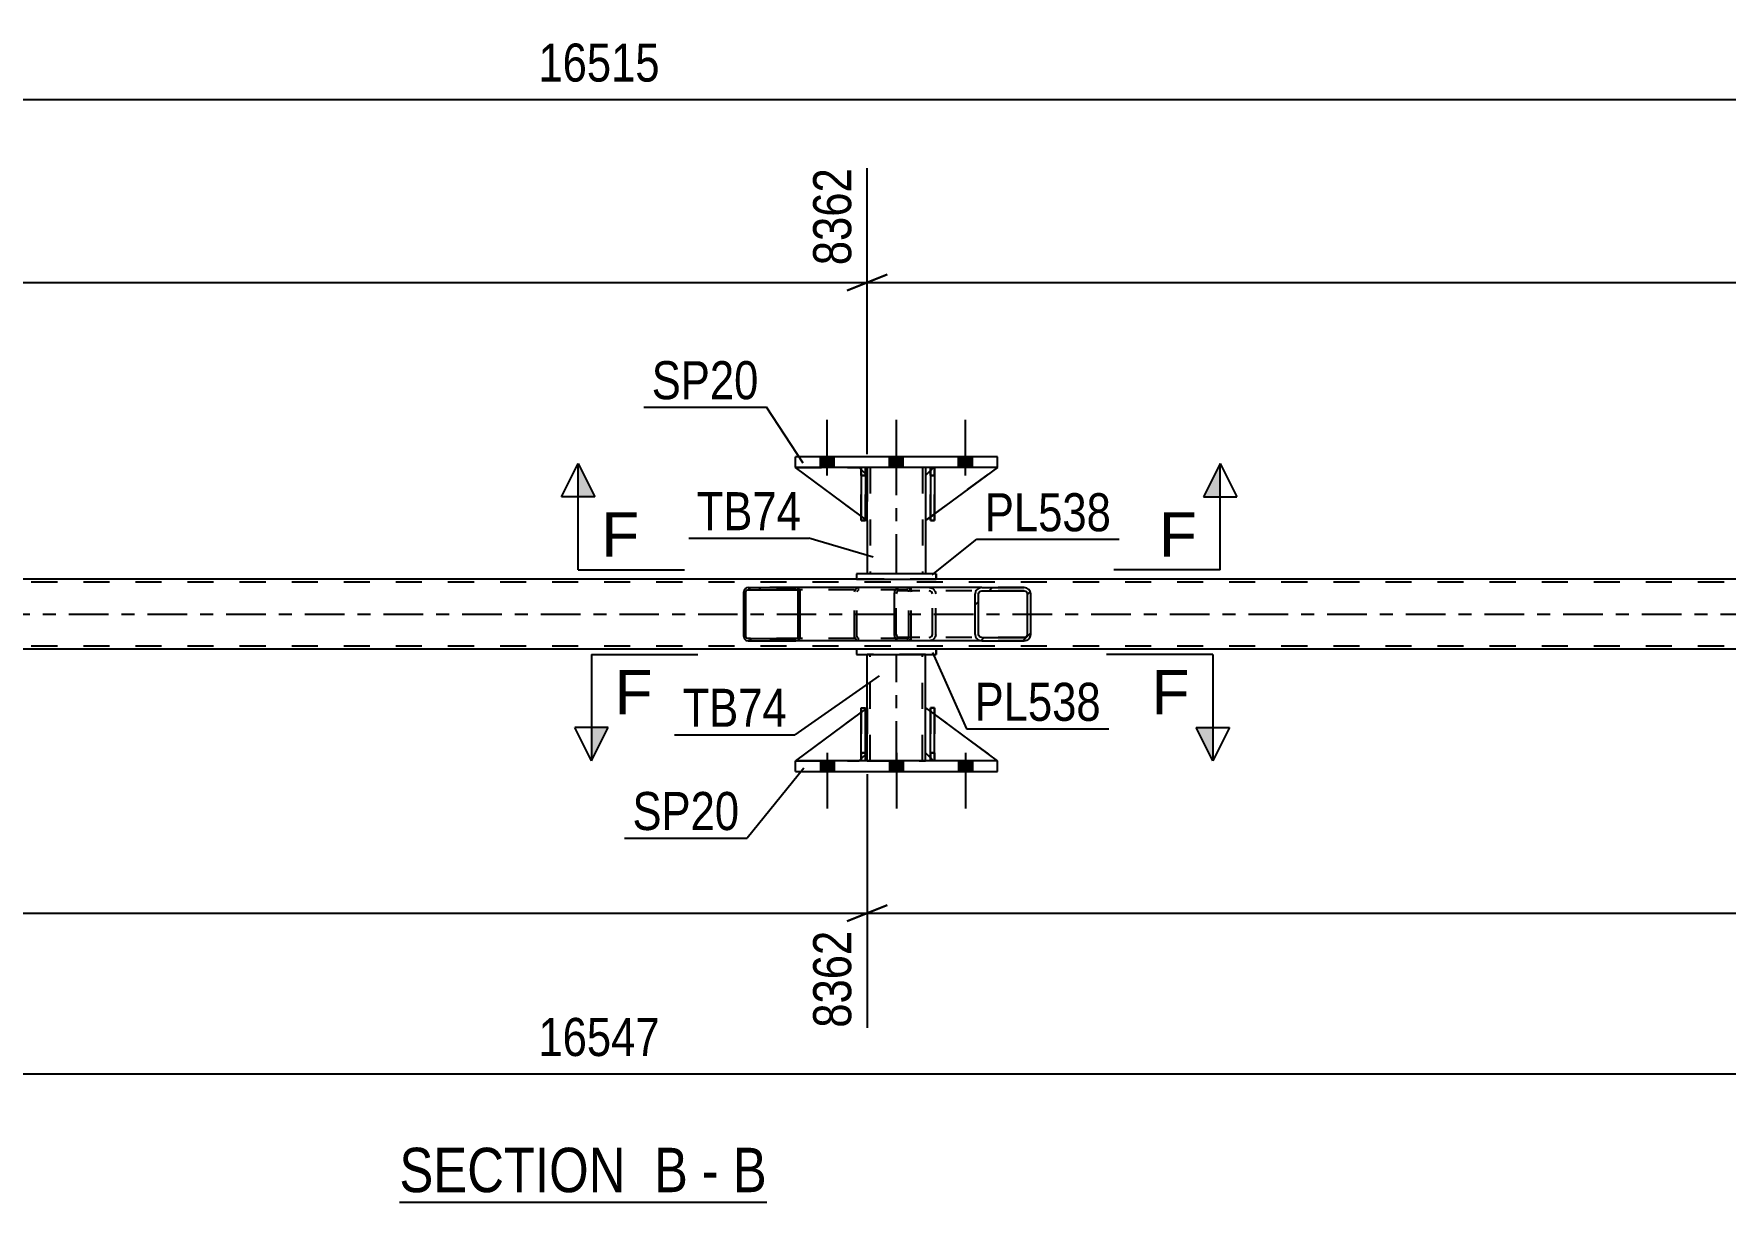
# Model space of a CAD drawing. Header units: millimetres. Extents: x -78 to 763, y -424 to 170.
# Drawn here: x 292.8 to 420.1, y -254.7 to -166.8 of the extents above; entities that cross this region are included whole.
import ezdxf

# ---------------------------------------------------------------- set-up
doc = ezdxf.new("R2010")
doc.units = ezdxf.units.MM
doc.linetypes.add('DXK_LINE_DOT2', pattern=[3.9198, 1.9599, -1.9599])
doc.linetypes.add('DXK_LINE_DOT3', pattern=[5.9187, 2.979, -0.9799, 0.9799, -0.9799])
doc.styles.add('Arial', font='ARIAL.TTF', dxfattribs={"height": 0.2})
doc.styles.add('Arial Narrow', font='ARIALN.TTF', dxfattribs={"height": 0.2})

# ---------------------------------------------------------------- blocks, each defined once
blk = doc.blocks.new('Unknown-814185653-12 - 5457')
at = {"color": 6, "linetype": 'Continuous'}
blk.add_line((320.31, -254.74), (347.96, -254.74), dxfattribs=at)
at = {"color": 0, "linetype": 'Continuous'}
for points in [[(338.42, -253.99), (338.42, -250.49), (320.31, -250.49), (320.31, -253.99)], [(342.02, -253.99), (342.02, -250.49), (339.47, -250.49), (339.47, -253.99)], [(344.35, -253.99), (344.35, -250.49), (343.07, -250.49), (343.07, -253.99)], [(347.96, -253.99), (347.96, -250.49), (345.4, -250.49), (345.4, -253.99)]]:
    blk.add_wipeout(points, dxfattribs=at)
at = {"color": 7, "linetype": 'Continuous', "style": 'Arial Narrow'}
for s, p in [('SECTION ', (320.31, -253.99)), ('B', (339.47, -253.99)), ('B', (345.4, -253.99)), ('-', (343.07, -253.99))]:
    blk.add_text(s, height=3.34, dxfattribs=at).set_placement(p)
blk = doc.blocks.new('Part-814185653-5492 - 5457')
at = {"color": 7, "linetype": 'DXK_LINE_DOT2'}
for p, q in [((355.51, -217.52), (350.11, -221.52)), ((355.51, -220.92), (355.51, -217.52)), ((355.51, -217.52), (355.51, -220.92)), ((354.91, -221.52), (355.51, -220.92)), ((355.51, -220.92), (354.91, -221.52)), ((355.51, -220.92), (355.51, -220.92)), ((350.11, -221.52), (354.91, -221.52))]:
    blk.add_line(p, q, dxfattribs=at)
blk = doc.blocks.new('Part-814185653-5557 - 5457')
at = {"color": 7, "linetype": 'DXK_LINE_DOT2'}
for p, q in [((360.59, -217.52), (360.27, -217.52)), ((360.27, -220.92), (360.27, -217.52)), ((360.27, -217.52), (360.27, -221.52)), ((360.59, -217.52), (360.59, -220.92)), ((360.59, -221.52), (360.59, -217.52)), ((360.59, -220.92), (360.27, -220.92)), ((360.27, -221.52), (360.27, -220.92)), ((360.59, -220.92), (360.59, -221.52)), ((360.59, -221.52), (360.27, -221.52)), ((360.59, -221.52), (360.59, -221.52))]:
    blk.add_line(p, q, dxfattribs=at)
blk = doc.blocks.new('Part-814185653-5496 - 5457')
at = {"linetype": 'Continuous'}
h = blk.add_hatch(dxfattribs=at)
h.set_pattern_fill('', scale=0.7, style=0, pattern_type=0)
h.set_pattern_definition([(45, (367.7872, -208.7793), (-1.57154, 1.57154), [])])
h.paths.add_polyline_path([(367.83, -208.96), (367.79, -208.78), (367.68, -208.62), (367.52, -208.52), (367.32, -208.48), (364.14, -208.48), (363.95, -208.52), (363.78, -208.62), (363.67, -208.78), (363.64, -208.96), (363.64, -212), (363.67, -212.19), (363.78, -212.34), (363.95, -212.45), (364.14, -212.48), (367.32, -212.48), (367.52, -212.45), (367.68, -212.34), (367.79, -212.19), (367.83, -212)])
h.paths.add_polyline_path([(367.55, -212.09), (367.5, -212.17), (367.42, -212.22), (367.32, -212.24), (364.14, -212.24), (364.04, -212.22), (363.96, -212.17), (363.91, -212.09), (363.89, -212), (363.89, -208.96), (363.91, -208.87), (363.96, -208.79), (364.04, -208.74), (364.14, -208.72), (367.32, -208.72), (367.42, -208.74), (367.5, -208.79), (367.55, -208.87), (367.57, -208.96), (367.57, -212)])
at = {"color": 2, "linetype": 'Continuous'}
for p, q in [((357.59, -208.78), (357.65, -208.62)), ((357.65, -208.62), (357.73, -208.52)), ((357.73, -208.52), (357.84, -208.48)), ((364.14, -208.48), (357.84, -208.48)), ((364.14, -208.48), (363.95, -208.52)), ((363.96, -208.79), (364.04, -208.74)), ((364.04, -208.74), (364.14, -208.72)), ((364.14, -208.48), (367.32, -208.48)), ((364.14, -208.72), (367.32, -208.72)), ((367.52, -208.52), (367.32, -208.48)), ((367.32, -208.72), (367.42, -208.74)), ((367.42, -208.74), (367.5, -208.79)), ((357.57, -208.96), (357.59, -208.78)), ((357.57, -212), (357.57, -208.96)), ((363.67, -208.78), (363.64, -208.96)), ((363.64, -212), (363.64, -208.96)), ((363.89, -208.96), (363.91, -208.87)), ((363.89, -212), (363.89, -208.96)), ((363.91, -208.87), (363.96, -208.79)), ((367.5, -208.79), (367.55, -208.87)), ((367.55, -208.87), (367.57, -208.96)), ((367.57, -212), (367.57, -208.96)), ((367.83, -208.96), (367.79, -208.78)), ((367.83, -212), (367.83, -208.96)), ((357.59, -212.19), (357.57, -212)), ((357.65, -212.34), (357.59, -212.19)), ((357.73, -212.45), (357.65, -212.34)), ((357.84, -212.48), (357.73, -212.45)), ((364.14, -212.48), (357.84, -212.48)), ((363.64, -212), (363.67, -212.19)), ((363.91, -212.09), (363.89, -212)), ((363.96, -212.17), (363.91, -212.09)), ((363.95, -212.45), (364.14, -212.48)), ((364.04, -212.22), (363.96, -212.17)), ((364.14, -212.24), (364.04, -212.22)), ((364.14, -212.24), (367.32, -212.24)), ((364.14, -212.48), (367.32, -212.48)), ((367.42, -212.22), (367.32, -212.24)), ((367.32, -212.48), (367.52, -212.45)), ((367.5, -212.17), (367.42, -212.22)), ((367.55, -212.09), (367.5, -212.17)), ((367.57, -212), (367.55, -212.09)), ((367.79, -212.19), (367.83, -212))]:
    blk.add_line(p, q, dxfattribs=at)
at = {"color": 7, "linetype": 'DXK_LINE_DOT2'}
for p, q in [((357.79, -208.74), (357.74, -208.79)), ((357.84, -208.72), (357.79, -208.74)), ((367.32, -208.72), (357.84, -208.72)), ((358.83, -208.72), (358.83, -208.48)), ((360.17, -208.48), (360.37, -208.52)), ((360.27, -208.74), (360.17, -208.72)), ((360.35, -208.79), (360.27, -208.74)), ((367.32, -208.48), (364.14, -208.48)), ((357.71, -208.87), (357.7, -208.96)), ((357.7, -212), (357.7, -208.96)), ((357.74, -208.79), (357.71, -208.87)), ((360.4, -208.87), (360.35, -208.79)), ((360.42, -208.96), (360.4, -208.87)), ((360.42, -212), (360.42, -208.96)), ((360.64, -208.78), (360.68, -208.96)), ((360.68, -212), (360.68, -208.96)), ((357.7, -212), (357.71, -212.09)), ((357.71, -212.09), (357.74, -212.17)), ((357.74, -212.17), (357.79, -212.22)), ((357.79, -212.22), (357.84, -212.24)), ((367.32, -212.24), (357.84, -212.24)), ((358.83, -212.48), (358.83, -212.24)), ((360.17, -212.24), (360.27, -212.22)), ((360.37, -212.45), (360.17, -212.48)), ((360.27, -212.22), (360.35, -212.17)), ((360.35, -212.17), (360.4, -212.09)), ((360.4, -212.09), (360.42, -212)), ((360.68, -212), (360.64, -212.19)), ((367.32, -212.48), (364.14, -212.48))]:
    blk.add_line(p, q, dxfattribs=at)
for centre, start, end in [((360.19, -208.98), 23.8494, 68.8059), ((360.19, -211.99), 291.1941, 336.1506)]:
    blk.add_arc(centre, 0.492, start, end, dxfattribs=at)
at = {"color": 2, "linetype": 'Continuous'}
for centre, start, end in [((364.12, -208.98), 111.1941, 156.1506), ((367.34, -208.98), 23.8494, 68.8059), ((364.12, -211.99), 203.8494, 248.8059), ((367.34, -211.99), 291.1941, 336.1506)]:
    blk.add_arc(centre, 0.492, start, end, dxfattribs=at)
blk = doc.blocks.new('Part-814185653-5499 - 5457')
at = {"color": 7, "linetype": 'DXK_LINE_DOT2'}
for p, q in [((355.39, -217.62), (355.07, -217.85)), ((355.51, -220.92), (355.51, -217.52)), ((355.51, -220.92), (354.91, -221.52)), ((355.39, -221.05), (355.07, -221.37)), ((350.11, -221.52), (354.91, -221.52))]:
    blk.add_line(p, q, dxfattribs=at)
at = {"color": 2, "linetype": 'Continuous'}
for p, q in [((355.51, -217.52), (355.39, -217.62)), ((355.51, -220.92), (355.51, -217.52)), ((355.07, -217.85), (350.11, -221.52)), ((355.07, -221.37), (354.91, -221.52)), ((355.51, -220.92), (355.39, -221.05)), ((355.51, -220.92), (355.51, -220.92))]:
    blk.add_line(p, q, dxfattribs=at)
blk = doc.blocks.new('Part-814185653-5500 - 5457')
at = {"color": 7, "linetype": 'DXK_LINE_DOT2'}
for p, q in [((359.91, -220.92), (359.91, -217.52)), ((359.91, -217.52), (365.31, -221.52)), ((360.51, -221.52), (359.91, -220.92)), ((365.31, -221.52), (360.51, -221.52))]:
    blk.add_line(p, q, dxfattribs=at)
blk = doc.blocks.new('Part-814185653-5501 - 5457')
at = {"color": 2, "linetype": 'Continuous'}
for p, q in [((359.91, -220.92), (359.91, -217.52)), ((360.27, -217.79), (359.91, -217.52)), ((365.31, -221.52), (360.59, -218.02)), ((360.27, -221.28), (359.91, -220.92))]:
    blk.add_line(p, q, dxfattribs=at)
at = {"color": 7, "linetype": 'DXK_LINE_DOT2'}
for p, q in [((360.59, -218.02), (360.27, -217.79)), ((360.51, -221.52), (360.27, -221.28)), ((365.31, -221.52), (360.51, -221.52)), ((365.31, -221.52), (365.31, -221.52)), ((365.31, -221.52), (365.31, -221.52))]:
    blk.add_line(p, q, dxfattribs=at)
blk = doc.blocks.new('Part-814185653-5683 - 5457')
at = {"color": 2, "linetype": 'Continuous'}
for p, q in [((355.07, -221.52), (355.07, -217.52)), ((355.07, -217.52), (355.39, -217.52)), ((355.39, -221.52), (355.39, -217.52)), ((355.07, -221.52), (355.07, -221.52)), ((355.39, -221.52), (355.07, -221.52))]:
    blk.add_line(p, q, dxfattribs=at)
at = {"color": 7, "linetype": 'DXK_LINE_DOT2'}
for p, q in [((355.07, -217.52), (355.07, -220.92)), ((355.39, -220.92), (355.39, -217.52)), ((355.07, -220.92), (355.07, -221.52)), ((355.07, -220.92), (355.39, -220.92)), ((355.39, -221.52), (355.39, -220.92)), ((355.39, -221.52), (355.39, -221.52))]:
    blk.add_line(p, q, dxfattribs=at)
blk = doc.blocks.new('Part-814185653-5570 - 5457')
at = {"color": 7, "linetype": 'DXK_LINE_DOT2'}
for p, q in [((360.27, -200.04), (360.27, -199.44)), ((360.27, -199.44), (360.27, -199.44)), ((360.27, -199.44), (360.27, -203.44)), ((360.59, -199.44), (360.27, -199.44)), ((360.59, -200.04), (360.59, -199.44)), ((360.59, -203.44), (360.59, -199.44)), ((360.27, -203.44), (360.27, -200.04)), ((360.27, -200.04), (360.59, -200.04)), ((360.59, -200.04), (360.59, -203.44)), ((360.27, -203.44), (360.59, -203.44))]:
    blk.add_line(p, q, dxfattribs=at)
blk = doc.blocks.new('Part-814185653-5506 - 5457')
at = {"color": 2, "linetype": 'Continuous'}
for p, q in [((350.11, -222.32), (350.11, -221.52)), ((365.31, -221.52), (350.11, -221.52)), ((350.11, -222.32), (365.31, -222.32)), ((365.31, -222.32), (365.31, -221.52))]:
    blk.add_line(p, q, dxfattribs=at)
at = {"color": 7, "linetype": 'DXK_LINE_DOT2'}
for p, q in [((350.11, -222.32), (350.11, -221.52)), ((365.31, -222.32), (365.31, -221.52))]:
    blk.add_line(p, q, dxfattribs=at)
blk = doc.blocks.new('Part-814185653-5511 - 5457')
at = {"color": 2, "linetype": 'Continuous'}
for p, q in [((350.11, -199.44), (350.11, -198.64)), ((365.31, -198.64), (350.11, -198.64)), ((365.31, -199.44), (350.11, -199.44)), ((365.31, -199.44), (365.31, -198.64))]:
    blk.add_line(p, q, dxfattribs=at)
at = {"color": 7, "linetype": 'DXK_LINE_DOT2'}
for p, q in [((350.11, -199.44), (350.11, -198.64)), ((365.31, -199.44), (365.31, -198.64))]:
    blk.add_line(p, q, dxfattribs=at)
blk = doc.blocks.new('Part-814185653-5518 - 5457')
at = {"color": 2, "linetype": 'Continuous'}
for p, q in [((360.59, -199.44), (360.27, -199.44)), ((360.27, -199.44), (360.27, -203.44)), ((360.59, -199.44), (360.59, -199.44)), ((360.59, -199.44), (360.59, -203.44)), ((360.59, -203.44), (360.27, -203.44))]:
    blk.add_line(p, q, dxfattribs=at)
at = {"color": 7, "linetype": 'DXK_LINE_DOT2'}
for p, q in [((360.27, -200.04), (360.27, -199.44)), ((360.59, -200.04), (360.59, -199.44)), ((360.59, -199.44), (360.59, -199.44)), ((360.59, -200.04), (360.27, -200.04)), ((360.27, -200.04), (360.27, -203.44)), ((360.59, -203.44), (360.59, -200.04))]:
    blk.add_line(p, q, dxfattribs=at)
blk = doc.blocks.new('Part-814185653-5523 - 5457')
at = {"color": 2, "linetype": 'Continuous'}
for p, q in [((355.51, -217.52), (355.51, -213.52)), ((359.91, -217.52), (359.91, -213.52)), ((355.51, -221.52), (355.51, -220.92)), ((359.91, -221.52), (359.91, -220.92))]:
    blk.add_line(p, q, dxfattribs=at)
at = {"color": 7, "linetype": 'DXK_LINE_DOT2'}
for p, q in [((359.91, -213.52), (355.51, -213.52)), ((355.75, -221.52), (355.75, -213.52)), ((359.67, -221.52), (359.67, -213.52)), ((355.51, -220.92), (355.51, -217.52)), ((359.91, -220.92), (359.91, -217.52)), ((355.51, -221.52), (359.91, -221.52))]:
    blk.add_line(p, q, dxfattribs=at)
at = {"color": 7, "linetype": 'DXK_LINE_DOT3'}
blk.add_line((357.71, -221.52), (357.71, -213.52), dxfattribs=at)
blk = doc.blocks.new('Part-814185653-5528 - 5457')
at = {"color": 2, "linetype": 'Continuous'}
for p, q in [((354.71, -213.12), (354.71, -213.52)), ((360.71, -213.12), (354.71, -213.12)), ((354.71, -213.52), (360.71, -213.52)), ((360.71, -213.12), (360.71, -213.52)), ((360.71, -213.12), (360.71, -213.12)), ((360.71, -213.52), (360.71, -213.52))]:
    blk.add_line(p, q, dxfattribs=at)
at = {"color": 7, "linetype": 'DXK_LINE_DOT2'}
for p, q in [((354.71, -213.12), (354.71, -213.52)), ((360.71, -213.52), (360.71, -213.12)), ((360.71, -213.12), (360.71, -213.12)), ((360.71, -213.52), (360.71, -213.52))]:
    blk.add_line(p, q, dxfattribs=at)
blk = doc.blocks.new('Part-814185653-5533 - 5457')
at = {"color": 2, "linetype": 'Continuous'}
for p, q in [((354.71, -207.44), (354.71, -207.84)), ((360.71, -207.44), (354.71, -207.44)), ((360.71, -207.44), (360.71, -207.84)), ((360.71, -207.44), (360.71, -207.44)), ((354.71, -207.84), (360.71, -207.84)), ((360.71, -207.84), (360.71, -207.84))]:
    blk.add_line(p, q, dxfattribs=at)
at = {"color": 7, "linetype": 'DXK_LINE_DOT2'}
for p, q in [((354.71, -207.44), (354.71, -207.84)), ((360.71, -207.84), (360.71, -207.44)), ((360.71, -207.44), (360.71, -207.44)), ((360.71, -207.84), (360.71, -207.84))]:
    blk.add_line(p, q, dxfattribs=at)
blk = doc.blocks.new('Part-814185653-5602 - 5457')
at = {"color": 2, "linetype": 'Continuous'}
for p, q in [((355.07, -203.11), (350.11, -199.44)), ((355.07, -199.6), (354.91, -199.44)), ((355.51, -200.04), (355.39, -199.92)), ((355.51, -200.04), (355.51, -200.04)), ((355.51, -203.44), (355.51, -200.04)), ((355.39, -203.35), (355.51, -203.44)), ((355.51, -203.44), (355.51, -203.44))]:
    blk.add_line(p, q, dxfattribs=at)
at = {"color": 7, "linetype": 'DXK_LINE_DOT2'}
for p, q in [((354.91, -199.44), (350.11, -199.44)), ((354.91, -199.44), (355.51, -200.04)), ((355.39, -199.92), (355.07, -199.6)), ((355.51, -200.04), (355.51, -203.44)), ((355.39, -203.35), (355.07, -203.11))]:
    blk.add_line(p, q, dxfattribs=at)
blk = doc.blocks.new('Part-814185653-5538 - 5457')
at = {"color": 2, "linetype": 'Continuous'}
for p, q in [((355.51, -199.44), (355.51, -200.04)), ((359.91, -199.44), (359.91, -200.04)), ((355.51, -203.44), (355.51, -207.44)), ((359.91, -203.44), (359.91, -207.44))]:
    blk.add_line(p, q, dxfattribs=at)
at = {"color": 7, "linetype": 'DXK_LINE_DOT2'}
for p, q in [((359.91, -199.44), (355.51, -199.44)), ((355.75, -199.44), (355.75, -207.44)), ((359.67, -199.44), (359.67, -207.44)), ((355.51, -200.04), (355.51, -203.44)), ((359.91, -200.04), (359.91, -203.44)), ((359.91, -207.44), (355.51, -207.44))]:
    blk.add_line(p, q, dxfattribs=at)
at = {"color": 7, "linetype": 'DXK_LINE_DOT3'}
blk.add_line((357.71, -207.44), (357.71, -199.44), dxfattribs=at)
blk = doc.blocks.new('Part-814185653-5603 - 5457')
at = {"color": 7, "linetype": 'DXK_LINE_DOT2'}
for p, q in [((360.51, -199.44), (359.91, -200.04)), ((359.91, -203.44), (365.31, -199.44)), ((365.31, -199.44), (360.51, -199.44)), ((359.91, -200.04), (359.91, -203.44))]:
    blk.add_line(p, q, dxfattribs=at)
blk = doc.blocks.new('Part-814185653-5679 - 5457')
at = {"color": 2, "linetype": 'Continuous'}
for p, q in [((360.27, -199.69), (359.91, -200.04)), ((365.31, -199.44), (360.59, -202.94)), ((359.91, -200.04), (359.91, -203.44)), ((360.27, -203.18), (359.91, -203.44))]:
    blk.add_line(p, q, dxfattribs=at)
at = {"color": 7, "linetype": 'DXK_LINE_DOT2'}
for p, q in [((360.51, -199.44), (360.27, -199.69)), ((365.31, -199.44), (360.51, -199.44)), ((360.59, -202.94), (360.27, -203.18))]:
    blk.add_line(p, q, dxfattribs=at)
blk = doc.blocks.new('Part-814185653-5633 - 5457')
at = {"color": 7, "linetype": 'DXK_LINE_DOT2'}
for p, q in [((623.83, -208.08), (46.85, -208.08)), ((360.71, -207.84), (354.71, -207.84)), ((623.83, -212.88), (46.85, -212.88)), ((360.71, -213.12), (354.71, -213.12))]:
    blk.add_line(p, q, dxfattribs=at)
at = {"color": 2, "linetype": 'Continuous'}
for p, q in [((354.71, -207.84), (190.45, -207.84)), ((524.98, -207.84), (360.71, -207.84)), ((354.71, -213.12), (190.45, -213.12)), ((524.98, -213.12), (360.71, -213.12))]:
    blk.add_line(p, q, dxfattribs=at)
at = {"color": 7, "linetype": 'DXK_LINE_DOT3'}
blk.add_line((46.85, -210.48), (623.83, -210.48), dxfattribs=at)
blk = doc.blocks.new('Part-814185653-5567 - 5457')
at = {"color": 2, "linetype": 'Continuous'}
for p, q in [((360.27, -221.52), (360.27, -217.52)), ((360.27, -217.52), (360.59, -217.52)), ((360.59, -221.52), (360.59, -217.52)), ((360.27, -221.52), (360.27, -221.52)), ((360.59, -221.52), (360.27, -221.52))]:
    blk.add_line(p, q, dxfattribs=at)
at = {"color": 7, "linetype": 'DXK_LINE_DOT2'}
for p, q in [((360.27, -217.52), (360.27, -220.92)), ((360.59, -220.92), (360.59, -217.52)), ((360.27, -220.92), (360.27, -221.52)), ((360.27, -220.92), (360.59, -220.92)), ((360.59, -221.52), (360.59, -220.92)), ((360.59, -221.52), (360.59, -221.52))]:
    blk.add_line(p, q, dxfattribs=at)
blk = doc.blocks.new('Part-814185653-5600 - 5457')
at = {"color": 2, "linetype": 'Continuous'}
for p, q in [((355.39, -199.44), (355.07, -199.44)), ((355.07, -199.44), (355.07, -203.44)), ((355.39, -199.44), (355.39, -199.44)), ((355.39, -199.44), (355.39, -203.44)), ((355.39, -203.44), (355.07, -203.44))]:
    blk.add_line(p, q, dxfattribs=at)
at = {"color": 7, "linetype": 'DXK_LINE_DOT2'}
for p, q in [((355.07, -200.04), (355.07, -199.44)), ((355.39, -200.04), (355.39, -199.44)), ((355.39, -199.44), (355.39, -199.44)), ((355.39, -200.04), (355.07, -200.04)), ((355.07, -200.04), (355.07, -203.44)), ((355.39, -203.44), (355.39, -200.04))]:
    blk.add_line(p, q, dxfattribs=at)
blk = doc.blocks.new('Part-814185653-5601 - 5457')
at = {"color": 7, "linetype": 'DXK_LINE_DOT2'}
for p, q in [((355.51, -203.44), (350.11, -199.44)), ((350.11, -199.44), (354.91, -199.44)), ((354.91, -199.44), (355.51, -200.04)), ((355.51, -200.04), (354.91, -199.44)), ((355.51, -200.04), (355.51, -203.44)), ((355.51, -200.04), (355.51, -200.04)), ((355.51, -200.04), (355.51, -203.44))]:
    blk.add_line(p, q, dxfattribs=at)
blk = doc.blocks.new('Part-814185653-5681 - 5457')
at = {"color": 7, "linetype": 'DXK_LINE_DOT2'}
for p, q in [((355.07, -217.52), (355.39, -217.52)), ((355.07, -220.92), (355.07, -217.52)), ((355.07, -217.52), (355.07, -221.52)), ((355.39, -217.52), (355.39, -220.92)), ((355.39, -221.52), (355.39, -217.62)), ((355.39, -220.92), (355.07, -220.92)), ((355.07, -221.52), (355.07, -220.92)), ((355.39, -220.92), (355.39, -221.52)), ((355.39, -221.52), (355.07, -221.52)), ((355.39, -221.52), (355.39, -221.52))]:
    blk.add_line(p, q, dxfattribs=at)
blk = doc.blocks.new('Part-814185653-5698 - 5457')
at = {"color": 7, "linetype": 'DXK_LINE_DOT2'}
for p, q in [((355.07, -200.04), (355.07, -199.44)), ((355.07, -199.44), (355.07, -199.44)), ((355.07, -199.44), (355.07, -203.44)), ((355.39, -199.44), (355.07, -199.44)), ((355.39, -200.04), (355.39, -199.44)), ((355.39, -203.44), (355.39, -199.44)), ((355.07, -203.44), (355.07, -200.04)), ((355.07, -200.04), (355.39, -200.04)), ((355.39, -200.04), (355.39, -203.44)), ((355.07, -203.44), (355.39, -203.44))]:
    blk.add_line(p, q, dxfattribs=at)
blk = doc.blocks.new('Part-814185653-5723 - 5457')
at = {"linetype": 'Continuous'}
h = blk.add_hatch(dxfattribs=at)
h.set_pattern_fill('', scale=0.7, style=0, pattern_type=0)
h.set_pattern_definition([(45, (350.4552, -208.6806), (-1.57154, 1.57154), [])])
h.paths.add_polyline_path([(350.48, -208.8), (350.46, -208.68), (350.38, -208.58), (350.27, -208.51), (350.14, -208.48), (346.56, -208.48), (346.43, -208.51), (346.32, -208.58), (346.25, -208.68), (346.22, -208.8), (346.22, -212.16), (346.25, -212.29), (346.32, -212.39), (346.43, -212.46), (346.56, -212.48), (350.14, -212.48), (350.27, -212.46), (350.38, -212.39), (350.46, -212.29), (350.48, -212.16)])
h.paths.add_polyline_path([(350.3, -212.22), (350.26, -212.28), (350.21, -212.31), (350.14, -212.32), (346.56, -212.32), (346.5, -212.31), (346.44, -212.28), (346.41, -212.22), (346.39, -212.16), (346.39, -208.8), (346.41, -208.74), (346.44, -208.69), (346.5, -208.66), (346.56, -208.64), (350.14, -208.64), (350.21, -208.66), (350.26, -208.69), (350.3, -208.74), (350.31, -208.8), (350.31, -212.16)])
at = {"color": 2, "linetype": 'Continuous'}
for p, q in [((346.25, -208.68), (346.22, -208.8)), ((346.39, -208.8), (346.41, -208.74)), ((346.41, -208.74), (346.44, -208.69)), ((346.56, -208.48), (346.43, -208.51)), ((346.44, -208.69), (346.5, -208.66)), ((346.5, -208.66), (346.56, -208.64)), ((346.56, -208.48), (350.14, -208.48)), ((346.56, -208.64), (350.14, -208.64)), ((357.84, -208.48), (350.14, -208.48)), ((350.27, -208.51), (350.14, -208.48)), ((350.14, -208.64), (350.21, -208.66)), ((350.21, -208.66), (350.26, -208.69)), ((350.26, -208.69), (350.3, -208.74)), ((350.3, -208.74), (350.31, -208.8)), ((350.48, -208.8), (350.46, -208.68)), ((346.22, -212.16), (346.22, -208.8)), ((346.39, -212.16), (346.39, -208.8)), ((350.31, -212.16), (350.31, -208.8)), ((350.48, -212.16), (350.48, -208.8)), ((346.22, -212.16), (346.25, -212.29)), ((346.41, -212.22), (346.39, -212.16)), ((346.44, -212.28), (346.41, -212.22)), ((346.43, -212.46), (346.56, -212.48)), ((346.5, -212.31), (346.44, -212.28)), ((346.56, -212.32), (346.5, -212.31)), ((346.56, -212.32), (350.14, -212.32)), ((346.56, -212.48), (350.14, -212.48)), ((350.21, -212.31), (350.14, -212.32)), ((350.14, -212.48), (350.27, -212.46)), ((357.84, -212.48), (350.14, -212.48)), ((350.26, -212.28), (350.21, -212.31)), ((350.3, -212.22), (350.26, -212.28)), ((350.31, -212.16), (350.3, -212.22)), ((350.46, -212.29), (350.48, -212.16))]:
    blk.add_line(p, q, dxfattribs=at)
at = {"color": 7, "linetype": 'DXK_LINE_DOT2'}
for p, q in [((350.14, -208.48), (346.56, -208.48)), ((358.49, -208.64), (346.56, -208.64)), ((354.57, -208.8), (354.6, -208.68)), ((354.76, -208.74), (354.74, -208.8)), ((354.79, -208.69), (354.76, -208.74)), ((354.78, -208.51), (354.91, -208.48)), ((354.85, -208.66), (354.79, -208.69)), ((354.91, -208.64), (354.85, -208.66)), ((358.49, -208.48), (357.84, -208.48)), ((358.49, -208.48), (358.62, -208.51)), ((358.55, -208.66), (358.49, -208.64)), ((358.61, -208.69), (358.55, -208.66)), ((358.65, -208.74), (358.61, -208.69)), ((358.66, -208.8), (358.65, -208.74)), ((358.8, -208.68), (358.83, -208.8)), ((354.57, -212.16), (354.57, -208.8)), ((354.74, -212.16), (354.74, -208.8)), ((358.66, -212.16), (358.66, -208.8)), ((358.83, -212.16), (358.83, -208.8)), ((358.49, -212.32), (346.56, -212.32)), ((350.14, -212.48), (346.56, -212.48)), ((354.6, -212.29), (354.57, -212.16)), ((354.74, -212.16), (354.76, -212.22)), ((354.76, -212.22), (354.79, -212.28)), ((354.91, -212.48), (354.78, -212.46)), ((354.79, -212.28), (354.81, -212.29)), ((354.81, -212.29), (354.85, -212.31)), ((354.85, -212.31), (354.91, -212.32)), ((358.49, -212.48), (357.84, -212.48)), ((358.49, -212.32), (358.55, -212.31)), ((358.62, -212.46), (358.49, -212.48)), ((358.55, -212.31), (358.61, -212.28)), ((358.61, -212.28), (358.65, -212.22)), ((358.65, -212.22), (358.66, -212.16)), ((358.83, -212.19), (358.8, -212.29)), ((358.83, -212.16), (358.83, -212.19))]:
    blk.add_line(p, q, dxfattribs=at)
at = {"color": 2, "linetype": 'Continuous'}
for centre, start, end in [((346.55, -208.82), 110.7583, 155.68), ((350.15, -208.82), 24.32, 69.2417), ((346.55, -212.15), 204.32, 249.2417), ((350.15, -212.15), 290.7583, 335.68)]:
    blk.add_arc(centre, 0.331, start, end, dxfattribs=at)
at = {"color": 7, "linetype": 'DXK_LINE_DOT2'}
for centre, start, end in [((354.9, -208.82), 110.7583, 155.6801), ((358.5, -208.82), 24.3199, 69.2417), ((354.9, -212.15), 204.3199, 249.2417), ((358.5, -212.15), 290.7583, 335.6801)]:
    blk.add_arc(centre, 0.331, start, end, dxfattribs=at)
blk = doc.blocks.new('Bolt-814185653-5740 - 5457')
at = {"linetype": 'Continuous'}
for points in [[(353.03, -221.52), (351.99, -221.52), (351.99, -222.32), (353.03, -222.32)], [(353.03, -221.52), (351.99, -221.52), (351.99, -222.32), (353.03, -222.32)], [(353.03, -221.52), (351.99, -221.52), (351.99, -222.32), (353.03, -222.32)], [(358.23, -221.52), (357.19, -221.52), (357.19, -222.32), (358.23, -222.32)], [(358.23, -221.52), (357.19, -221.52), (357.19, -222.32), (358.23, -222.32)], [(363.43, -221.52), (362.39, -221.52), (362.39, -222.32), (363.43, -222.32)], [(363.43, -221.52), (362.39, -221.52), (362.39, -222.32), (363.43, -222.32)], [(363.43, -221.52), (362.39, -221.52), (362.39, -222.32), (363.43, -222.32)]]:
    blk.add_hatch(color=1, dxfattribs=at).paths.add_polyline_path(points)
at = {"color": 1, "linetype": 'Continuous'}
for p, q in [((352.51, -220.92), (352.51, -225.12)), ((352.51, -220.92), (352.51, -225.12)), ((352.51, -220.92), (352.51, -225.12)), ((357.71, -220.92), (357.71, -225.12)), ((357.71, -220.92), (357.71, -225.12)), ((362.91, -220.92), (362.91, -225.12)), ((362.91, -220.92), (362.91, -225.12)), ((362.91, -220.92), (362.91, -225.12)), ((351.99, -221.52), (351.99, -222.32)), ((351.99, -221.52), (351.99, -222.32)), ((351.99, -221.52), (351.99, -222.32)), ((353.03, -221.52), (353.03, -222.32)), ((353.03, -221.52), (353.03, -222.32)), ((353.03, -221.52), (353.03, -222.32)), ((357.19, -221.52), (357.19, -222.32)), ((357.19, -221.52), (357.19, -222.32)), ((358.23, -221.52), (358.23, -222.32)), ((358.23, -221.52), (358.23, -222.32)), ((362.39, -221.52), (362.39, -222.32)), ((362.39, -221.52), (362.39, -222.32)), ((362.39, -221.52), (362.39, -222.32)), ((363.43, -221.52), (363.43, -222.32)), ((363.43, -221.52), (363.43, -222.32)), ((363.43, -221.52), (363.43, -222.32))]:
    blk.add_line(p, q, dxfattribs=at)
blk = doc.blocks.new('Bolt-814185653-5741 - 5457')
at = {"linetype": 'Continuous'}
for points in [[(351.99, -199.44), (353.03, -199.44), (353.03, -198.64), (351.99, -198.64)], [(351.99, -199.44), (353.03, -199.44), (353.03, -198.64), (351.99, -198.64)], [(351.99, -199.44), (353.03, -199.44), (353.03, -198.64), (351.99, -198.64)], [(357.19, -199.44), (358.23, -199.44), (358.23, -198.64), (357.19, -198.64)], [(357.19, -199.44), (358.23, -199.44), (358.23, -198.64), (357.19, -198.64)], [(362.39, -199.44), (363.43, -199.44), (363.43, -198.64), (362.39, -198.64)], [(362.39, -199.44), (363.43, -199.44), (363.43, -198.64), (362.39, -198.64)], [(362.39, -199.44), (363.43, -199.44), (363.43, -198.64), (362.39, -198.64)]]:
    blk.add_hatch(color=1, dxfattribs=at).paths.add_polyline_path(points)
at = {"color": 1, "linetype": 'Continuous'}
for p, q in [((352.51, -200.04), (352.51, -195.84)), ((352.51, -200.04), (352.51, -195.84)), ((352.51, -200.04), (352.51, -195.84)), ((357.71, -200.04), (357.71, -195.84)), ((357.71, -200.04), (357.71, -195.84)), ((362.91, -200.04), (362.91, -195.84)), ((362.91, -200.04), (362.91, -195.84)), ((362.91, -200.04), (362.91, -195.84)), ((351.99, -199.44), (351.99, -198.64)), ((351.99, -199.44), (351.99, -198.64)), ((351.99, -199.44), (351.99, -198.64)), ((353.03, -199.44), (353.03, -198.64)), ((353.03, -199.44), (353.03, -198.64)), ((353.03, -199.44), (353.03, -198.64)), ((357.19, -199.44), (357.19, -198.64)), ((357.19, -199.44), (357.19, -198.64)), ((358.23, -199.44), (358.23, -198.64)), ((358.23, -199.44), (358.23, -198.64)), ((362.39, -199.44), (362.39, -198.64)), ((362.39, -199.44), (362.39, -198.64)), ((362.39, -199.44), (362.39, -198.64)), ((363.43, -199.44), (363.43, -198.64)), ((363.43, -199.44), (363.43, -198.64)), ((363.43, -199.44), (363.43, -198.64))]:
    blk.add_line(p, q, dxfattribs=at)
blk = doc.blocks.new('StraightDimension-814185653-5860 - 5457')
at = {"color": 7, "linetype": 'Continuous'}
blk.add_line((35.99, -245.09), (634.69, -245.09), dxfattribs=at)
at = {"color": 0}
blk.add_wipeout([(340.51, -244.34), (340.51, -240.14), (330.17, -240.14), (330.17, -244.34)], dxfattribs=at)
at = {"color": 3, "style": 'Arial Narrow'}
blk.add_text('16547', height=2.863, dxfattribs=at).set_placement((330.77, -243.74))
blk = doc.blocks.new('StraightDimension-814185653-5780 - 5457')
at = {"color": 7, "linetype": 'Continuous'}
for p, q in [((355.51, -198.44), (355.51, -176.9)), ((357.01, -184.91), (354.01, -186.11)), ((355.51, -185.51), (525.78, -185.51))]:
    blk.add_line(p, q, dxfattribs=at)
blk = doc.blocks.new('StraightDimension-814185653-5788 - 5457')
at = {"color": 7, "linetype": 'Continuous'}
for p, q in [((355.51, -198.44), (355.51, -176.9)), ((185.25, -185.51), (355.51, -185.51)), ((354.01, -186.11), (357.01, -184.91))]:
    blk.add_line(p, q, dxfattribs=at)
at = {"color": 0, "linetype": 'Continuous'}
blk.add_wipeout([(354.91, -176.3), (350.71, -176.3), (350.71, -184.81), (354.91, -184.81)], dxfattribs=at)
at = {"color": 3, "linetype": 'Continuous', "style": 'Arial Narrow'}
blk.add_text('8362', height=2.863, rotation=90.0002, dxfattribs=at).set_placement((354.31, -184.21))
blk = doc.blocks.new('StraightDimension-814185653-5815 - 5457')
at = {"color": 7, "linetype": 'Continuous'}
for p, q in [((355.51, -222.52), (355.51, -241.61)), ((357.01, -232.39), (354.01, -233.59)), ((355.51, -232.99), (525.78, -232.99))]:
    blk.add_line(p, q, dxfattribs=at)
blk = doc.blocks.new('StraightDimension-814185653-5832 - 5457')
at = {"color": 7, "linetype": 'Continuous'}
for p, q in [((355.51, -222.52), (355.51, -241.61)), ((354.01, -233.59), (357.01, -232.39)), ((185.25, -232.99), (355.51, -232.99))]:
    blk.add_line(p, q, dxfattribs=at)
at = {"color": 0, "linetype": 'Continuous'}
blk.add_wipeout([(354.91, -233.69), (350.71, -233.69), (350.71, -242.21), (354.91, -242.21)], dxfattribs=at)
at = {"color": 3, "linetype": 'Continuous', "style": 'Arial Narrow'}
blk.add_text('8362', height=2.863, rotation=90.0002, dxfattribs=at).set_placement((354.31, -241.61))
blk = doc.blocks.new('StraightDimension-814185653-5845 - 5457')
at = {"color": 7, "linetype": 'Continuous'}
blk.add_line((36.63, -171.74), (634.05, -171.74), dxfattribs=at)
at = {"color": 0}
blk.add_wipeout([(340.51, -170.99), (340.51, -166.79), (330.17, -166.79), (330.17, -170.99)], dxfattribs=at)
at = {"color": 3, "style": 'Arial Narrow'}
blk.add_text('16515', height=2.863, dxfattribs=at).set_placement((330.77, -170.39))
blk = doc.blocks.new('Mark-814185653-5502 - 5457')
at = {"color": 0}
blk.add_wipeout([(345.88, -226.73), (345.88, -223.73), (337.85, -223.73), (337.85, -226.73)], dxfattribs=at)
blk.add_wipeout([(345.88, -226.73), (345.88, -223.73), (337.85, -223.73), (337.85, -226.73)], dxfattribs=at)
at = {"color": 30, "linetype": 'Continuous'}
for p in [(350.75, -222.08), (337.25, -227.33)]:
    blk.add_line(p, (346.48, -227.33), dxfattribs=at)
at = {"color": 3, "style": 'Arial Narrow'}
blk.add_text('SP20', height=2.863, dxfattribs=at).set_placement((337.85, -226.73))
blk = doc.blocks.new('Mark-814185653-5507 - 5457')
at = {"color": 0}
blk.add_wipeout([(347.34, -194.3), (347.34, -191.3), (339.3, -191.3), (339.3, -194.3)], dxfattribs=at)
blk.add_wipeout([(347.34, -194.3), (347.34, -191.3), (339.3, -191.3), (339.3, -194.3)], dxfattribs=at)
at = {"color": 30, "linetype": 'Continuous'}
for p in [(338.7, -194.9), (350.69, -199.11)]:
    blk.add_line(p, (347.94, -194.9), dxfattribs=at)
at = {"color": 3, "style": 'Arial Narrow'}
blk.add_text('SP20', height=2.863, dxfattribs=at).set_placement((339.3, -194.3))
blk = doc.blocks.new('Mark-814185653-5519 - 5457')
at = {"color": 0}
blk.add_wipeout([(349.48, -218.96), (349.48, -215.96), (341.62, -215.96), (341.62, -218.96)], dxfattribs=at)
blk.add_wipeout([(349.48, -218.96), (349.48, -215.96), (341.62, -215.96), (341.62, -218.96)], dxfattribs=at)
at = {"color": 30, "linetype": 'Continuous'}
for p in [(356.41, -215.13), (341.02, -219.56)]:
    blk.add_line(p, (350.08, -219.56), dxfattribs=at)
at = {"color": 3, "style": 'Arial Narrow'}
blk.add_text('TB74', height=2.863, dxfattribs=at).set_placement((341.62, -218.96))
blk = doc.blocks.new('Mark-814185653-5524 - 5457')
at = {"color": 0}
blk.add_wipeout([(373.11, -218.51), (373.11, -215.51), (363.6, -215.51), (363.6, -218.51)], dxfattribs=at)
blk.add_wipeout([(373.11, -218.51), (373.11, -215.51), (363.6, -215.51), (363.6, -218.51)], dxfattribs=at)
at = {"color": 30, "linetype": 'Continuous'}
for p, q in [((360.44, -213.36), (363, -219.11)), ((363, -219.11), (373.71, -219.11))]:
    blk.add_line(p, q, dxfattribs=at)
at = {"color": 3, "style": 'Arial Narrow'}
blk.add_text('PL538', height=2.863, dxfattribs=at).set_placement((363.6, -218.51))
blk = doc.blocks.new('Mark-814185653-5529 - 5457')
at = {"color": 0}
blk.add_wipeout([(373.87, -204.24), (373.87, -201.24), (364.37, -201.24), (364.37, -204.24)], dxfattribs=at)
blk.add_wipeout([(373.87, -204.24), (373.87, -201.24), (364.37, -201.24), (364.37, -204.24)], dxfattribs=at)
at = {"color": 30, "linetype": 'Continuous'}
for p, q in [((360.4, -207.53), (363.77, -204.84)), ((363.77, -204.84), (374.47, -204.84))]:
    blk.add_line(p, q, dxfattribs=at)
at = {"color": 3, "style": 'Arial Narrow'}
blk.add_text('PL538', height=2.863, dxfattribs=at).set_placement((364.37, -204.24))
blk = doc.blocks.new('Mark-814185653-5534 - 5457')
at = {"color": 0}
blk.add_wipeout([(350.53, -204.16), (350.53, -201.16), (342.68, -201.16), (342.68, -204.16)], dxfattribs=at)
blk.add_wipeout([(350.53, -204.16), (350.53, -201.16), (342.68, -201.16), (342.68, -204.16)], dxfattribs=at)
at = {"color": 30, "linetype": 'Continuous'}
for p in [(342.08, -204.76), (355.97, -206.2)]:
    blk.add_line(p, (351.13, -204.76), dxfattribs=at)
at = {"color": 3, "style": 'Arial Narrow'}
blk.add_text('TB74', height=2.863, dxfattribs=at).set_placement((342.68, -204.16))
blk = doc.blocks.new('SectionMark-814185653-5904 - 5457')
at = {"linetype": 'Continuous'}
for points in [[(334.76, -219.02), (336.01, -219.02), (334.76, -221.52)], [(380.27, -219.02), (381.52, -219.02), (381.52, -221.52)]]:
    blk.add_hatch(color=6, dxfattribs=at).paths.add_polyline_path(points)
at = {"color": 6, "linetype": 'Continuous'}
for p, q in [((334.76, -213.52), (342.76, -213.52)), ((334.76, -213.52), (334.76, -221.52)), ((381.52, -213.52), (373.52, -213.52)), ((381.52, -213.52), (381.52, -221.52)), ((334.76, -221.52), (333.51, -219.02)), ((336.01, -219.02), (333.51, -219.02)), ((334.76, -221.52), (336.01, -219.02)), ((380.27, -219.02), (382.77, -219.02)), ((381.52, -221.52), (380.27, -219.02)), ((382.77, -219.02), (381.52, -221.52))]:
    blk.add_line(p, q, dxfattribs=at)
at = {"color": 0, "linetype": 'Continuous'}
for points in [[(339.36, -218.02), (339.36, -214.52), (336.51, -214.52), (336.51, -218.02)], [(379.77, -218.02), (379.77, -214.52), (376.92, -214.52), (376.92, -218.02)]]:
    blk.add_wipeout(points, dxfattribs=at)
at = {"color": 3, "linetype": 'Continuous', "style": 'Arial'}
for p in [(336.51, -218.02), (376.92, -218.02)]:
    blk.add_text('F', height=3.34, dxfattribs=at).set_placement(p)
blk = doc.blocks.new('SectionMark-814185653-5906 - 5457')
at = {"linetype": 'Continuous'}
for points in [[(335.01, -201.65), (333.76, -201.65), (333.76, -199.15)], [(382.08, -201.65), (380.83, -201.65), (382.08, -199.15)]]:
    blk.add_hatch(color=6, dxfattribs=at).paths.add_polyline_path(points)
at = {"color": 6, "linetype": 'Continuous'}
for p, q in [((332.51, -201.65), (333.76, -199.15)), ((333.76, -207.15), (333.76, -199.15)), ((333.76, -199.15), (335.01, -201.65)), ((382.08, -199.15), (380.83, -201.65)), ((382.08, -207.15), (382.08, -199.15)), ((382.08, -199.15), (383.33, -201.65)), ((335.01, -201.65), (332.51, -201.65)), ((380.83, -201.65), (383.33, -201.65)), ((333.76, -207.15), (341.76, -207.15)), ((382.08, -207.15), (374.08, -207.15))]:
    blk.add_line(p, q, dxfattribs=at)
at = {"color": 0, "linetype": 'Continuous'}
for points in [[(338.37, -206.15), (338.37, -202.65), (335.51, -202.65), (335.51, -206.15)], [(380.33, -206.15), (380.33, -202.65), (377.48, -202.65), (377.48, -206.15)]]:
    blk.add_wipeout(points, dxfattribs=at)
at = {"color": 3, "linetype": 'Continuous', "style": 'Arial'}
for p in [(335.51, -206.15), (377.48, -206.15)]:
    blk.add_text('F', height=3.34, dxfattribs=at).set_placement(p)

msp = doc.modelspace()

# ---------------------------------------------------------------- block references
for name in ['Bolt-814185653-5741 - 5457', 'Part-814185653-5511 - 5457', 'Part-814185653-5602 - 5457', 'Part-814185653-5601 - 5457', 'Part-814185653-5600 - 5457', 'Part-814185653-5698 - 5457', 'Part-814185653-5538 - 5457', 'Part-814185653-5603 - 5457', 'Part-814185653-5679 - 5457', 'Part-814185653-5570 - 5457', 'Part-814185653-5518 - 5457', 'Part-814185653-5533 - 5457', 'Part-814185653-5633 - 5457', 'Part-814185653-5723 - 5457', 'Part-814185653-5496 - 5457', 'Part-814185653-5528 - 5457', 'Part-814185653-5523 - 5457', 'Part-814185653-5492 - 5457', 'Part-814185653-5499 - 5457', 'Part-814185653-5683 - 5457', 'Part-814185653-5681 - 5457', 'Part-814185653-5500 - 5457', 'Part-814185653-5501 - 5457', 'Part-814185653-5557 - 5457', 'Part-814185653-5567 - 5457', 'Bolt-814185653-5740 - 5457', 'Part-814185653-5506 - 5457', 'Unknown-814185653-12 - 5457']:
    msp.add_blockref(name, (0, 0))

# ---------------------------------------------------------------- next in the draw order: block references
for name in ['StraightDimension-814185653-5780 - 5457', 'StraightDimension-814185653-5860 - 5457']:
    msp.add_blockref(name, (0, 0))

# ---------------------------------------------------------------- next in the draw order: block references
for name in ['StraightDimension-814185653-5788 - 5457', 'Mark-814185653-5524 - 5457', 'Mark-814185653-5519 - 5457', 'StraightDimension-814185653-5815 - 5457']:
    msp.add_blockref(name, (0, 0))

# ---------------------------------------------------------------- next in the draw order: block references
for name in ['StraightDimension-814185653-5845 - 5457', 'StraightDimension-814185653-5832 - 5457']:
    msp.add_blockref(name, (0, 0))

# ---------------------------------------------------------------- next in the draw order: block references
for name in ['Mark-814185653-5507 - 5457', 'Mark-814185653-5534 - 5457', 'Mark-814185653-5529 - 5457', 'Mark-814185653-5502 - 5457']:
    msp.add_blockref(name, (0, 0))

# ---------------------------------------------------------------- next in the draw order: block references
for name in ['SectionMark-814185653-5906 - 5457', 'SectionMark-814185653-5904 - 5457']:
    msp.add_blockref(name, (0, 0))

doc.saveas('drawing.dxf')
